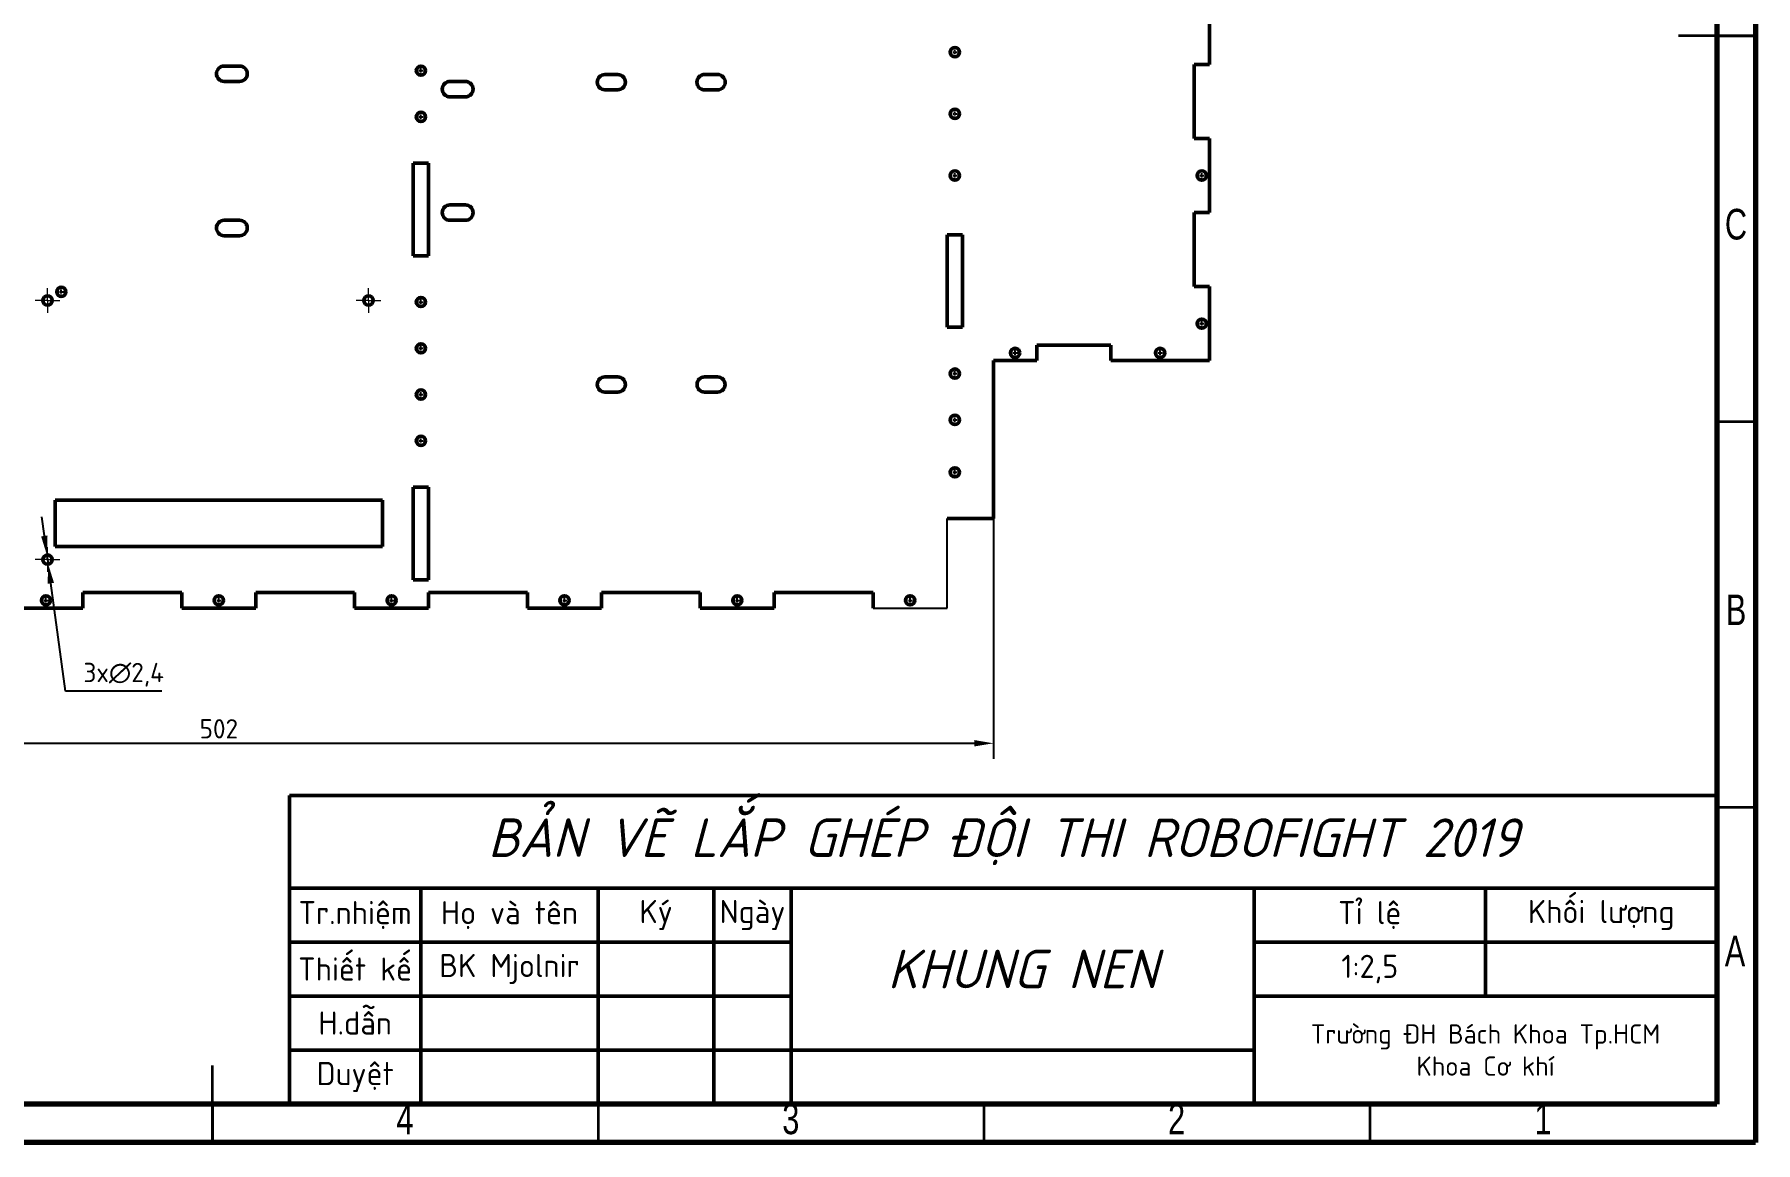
# Model space of a CAD drawing. Header units: millimetres. Extents: x -1615 to 4166, y 5 to 3174.
# Drawn here: x 191.9 to 415, y 5 to 148.7 of the extents above; entities that cross this region are included whole.
import ezdxf

# ---------------------------------------------------------------- set-up
doc = ezdxf.new("R2010")
doc.units = ezdxf.units.MM
doc.header["$LTSCALE"] = 0.25
doc.header["$PDSIZE"] = -1
doc.linetypes.add('ACAD_ISO08W100', pattern=[36, 24, -3, 6, -3])
doc.linetypes.add('CENTER2', pattern=[1.125, 0.75, -0.125, 0.125, -0.125])
doc.layers.get('0').update_dxf_attribs({"lineweight": 50})
for name, color, linetype, lineweight in [('duong tam', 2, 'ACAD_ISO08W100', 25), ('kich thuoc', 1, 'Continuous', 25), ('Net dam', 7, 'Continuous', 50), ('van ban', 7, 'Continuous', 25)]:
    doc.layers.add(name, color=color, linetype=linetype, lineweight=lineweight)
doc.styles.add('SLDTEXTSTYLE1', font='TXT', dxfattribs={"width": 0.75})
doc.styles.get("Standard").update_dxf_attribs({"font": ''})
doc.styles.add('tieng viet', font='')
doc.styles.get('Standard').set_extended_font_data('TCVN 7284')
doc.styles.get('tieng viet').set_extended_font_data('TCVN 7284')
doc.dimstyles.new('Ratio 2$3', dxfattribs={"dimtxt": 2.5, "dimasz": 2.5, "dimexe": 2, "dimexo": 0, "dimtad": 1, "dimtoh": 1, "dimdec": 1, "dimlfac": 2, "dimzin": 9, "dimtxsty": 'Standard', "dimcen": 2.5, "dimazin": 2, "dimtfac": 1, "dimtdec": 1, "dimtmove": 0, "dimatfit": 3, "dimfxl": 1, "dimtzin": 1, "dimarcsym": 0})
doc.dimstyles.new('Ratio 2.5', dxfattribs={"dimtxt": 2.5, "dimasz": 2.5, "dimexe": 2, "dimexo": 0, "dimtad": 1, "dimtoh": 1, "dimdec": 1, "dimlfac": 2.5, "dimzin": 9, "dimtxsty": 'Standard', "dimcen": 2.5, "dimazin": 0, "dimtfac": 1, "dimtdec": 1, "dimtmove": 0, "dimatfit": 3, "dimfxl": 1, "dimtzin": 1, "dimarcsym": 0})

# ---------------------------------------------------------------- blocks, each defined once
blk = doc.blocks.new('SW_CENTERMARKSYMBOL_5')
at = {"color": 0, "linetype": 'Continuous', "lineweight": 0}
for p, q in [((-1, 0), (-1.6, 0)), ((0, 0), (-1, 0)), ((0, 1), (0, 1.6)), ((0, 0), (0, 1)), ((0, 0), (0, -1)), ((0, 0), (1, 0)), ((1, 0), (1.6, 0)), ((0, -1), (0, -1.6))]:
    blk.add_line(p, q, dxfattribs=at)
blk = doc.blocks.new('SW_CENTERMARKSYMBOL_6')
at = {"color": 0, "linetype": 'Continuous', "lineweight": 0}
for p, q in [((-1, 0), (-1.6, 0)), ((0, 0), (-1, 0)), ((0, 1), (0, 1.6)), ((0, 0), (0, 1)), ((0, 0), (0, -1)), ((0, 0), (1, 0)), ((1, 0), (1.6, 0)), ((0, -1), (0, -1.6))]:
    blk.add_line(p, q, dxfattribs=at)
blk = doc.blocks.new('SW_CENTERMARKSYMBOL_7')
at = {"color": 0, "linetype": 'Continuous', "lineweight": 0}
for p, q in [((-1, 0), (-1.6, 0)), ((0, 0), (-1, 0)), ((0, 1), (0, 1.6)), ((0, 0), (0, 1)), ((0, 0), (0, -1)), ((0, 0), (1, 0)), ((1, 0), (1.6, 0)), ((0, -1), (0, -1.6))]:
    blk.add_line(p, q, dxfattribs=at)
blk = doc.blocks.new('*D109')
at = {"layer": 'Defpoints', "color": 0, "transparency": 16777216}
for p in [(115.43, 85.9), (316.23, 85.9), (316.23, 56.77)]:
    blk.add_point(p, dxfattribs=at)
at = {"layer": 'kich thuoc', "color": 0, "lineweight": -2, "transparency": 16777216}
for p, q in [((115.43, 85.9), (115.43, 54.77)), ((316.23, 85.9), (316.23, 54.77)), ((117.93, 56.77), (313.73, 56.77))]:
    blk.add_line(p, q, dxfattribs=at)
at = {"layer": 'kich thuoc', "color": 0, "transparency": 16777216}
for points in [[(117.93, 57.19), (117.93, 56.36), (115.43, 56.77)], [(313.73, 57.19), (313.73, 56.36), (316.23, 56.77)]]:
    blk.add_solid(points, dxfattribs=at)
at = {"layer": 'kich thuoc', "color": 0, "transparency": 16777216, "insert": (215.83, 58.65), "char_height": 2.5, "attachment_point": 5}
blk.add_mtext('502', dxfattribs=at)
blk = doc.blocks.new('*U233')
at = {"layer": 'duong tam', "color": 0, "linetype": 'CENTER2', "transparency": 16777216}
for p, q in [((-0.72, 0), (-0.12, 0)), ((0, 0.12), (0, 0.72)), ((0.12, 0), (0.72, 0)), ((0, -0.72), (0, -0.12))]:
    blk.add_line(p, q, dxfattribs=at)
at = {"layer": 'duong tam', "color": 0, "linetype": 'Continuous', "transparency": 16777216}
for p, q in [((-0.06, 0), (0.06, 0)), ((0, -0.06), (0, 0.06))]:
    blk.add_line(p, q, dxfattribs=at)
blk = doc.blocks.new('*U234')
at = {"layer": 'duong tam', "color": 0, "linetype": 'CENTER2', "transparency": 16777216}
for p, q in [((-0.72, 0), (-0.12, 0)), ((0, 0.12), (0, 0.72)), ((0.12, 0), (0.72, 0)), ((0, -0.72), (0, -0.12))]:
    blk.add_line(p, q, dxfattribs=at)
at = {"layer": 'duong tam', "color": 0, "linetype": 'Continuous', "transparency": 16777216}
for p, q in [((-0.06, 0), (0.06, 0)), ((0, -0.06), (0, 0.06))]:
    blk.add_line(p, q, dxfattribs=at)
blk = doc.blocks.new('*U235')
at = {"layer": 'duong tam', "color": 0, "linetype": 'CENTER2', "transparency": 16777216}
for p, q in [((-0.72, 0), (-0.12, 0)), ((0, 0.12), (0, 0.72)), ((0.12, 0), (0.72, 0)), ((0, -0.72), (0, -0.12))]:
    blk.add_line(p, q, dxfattribs=at)
at = {"layer": 'duong tam', "color": 0, "linetype": 'Continuous', "transparency": 16777216}
for p, q in [((-0.06, 0), (0.06, 0)), ((0, -0.06), (0, 0.06))]:
    blk.add_line(p, q, dxfattribs=at)
blk = doc.blocks.new('*U236')
at = {"layer": 'duong tam', "color": 0, "linetype": 'CENTER2', "transparency": 16777216}
for p, q in [((-0.72, 0), (-0.12, 0)), ((0, 0.12), (0, 0.72)), ((0.12, 0), (0.72, 0)), ((0, -0.72), (0, -0.12))]:
    blk.add_line(p, q, dxfattribs=at)
at = {"layer": 'duong tam', "color": 0, "linetype": 'Continuous', "transparency": 16777216}
for p, q in [((-0.06, 0), (0.06, 0)), ((0, -0.06), (0, 0.06))]:
    blk.add_line(p, q, dxfattribs=at)
blk = doc.blocks.new('*U237')
at = {"layer": 'duong tam', "color": 0, "linetype": 'CENTER2', "transparency": 16777216}
for p, q in [((-0.72, 0), (-0.12, 0)), ((0, 0.12), (0, 0.72)), ((0.12, 0), (0.72, 0)), ((0, -0.72), (0, -0.12))]:
    blk.add_line(p, q, dxfattribs=at)
at = {"layer": 'duong tam', "color": 0, "linetype": 'Continuous', "transparency": 16777216}
for p, q in [((-0.06, 0), (0.06, 0)), ((0, -0.06), (0, 0.06))]:
    blk.add_line(p, q, dxfattribs=at)
blk = doc.blocks.new('*U238')
at = {"layer": 'duong tam', "color": 0, "linetype": 'CENTER2', "transparency": 16777216}
for p, q in [((-0.72, 0), (-0.12, 0)), ((0, 0.12), (0, 0.72)), ((0.12, 0), (0.72, 0)), ((0, -0.72), (0, -0.12))]:
    blk.add_line(p, q, dxfattribs=at)
at = {"layer": 'duong tam', "color": 0, "linetype": 'Continuous', "transparency": 16777216}
for p, q in [((-0.06, 0), (0.06, 0)), ((0, -0.06), (0, 0.06))]:
    blk.add_line(p, q, dxfattribs=at)
blk = doc.blocks.new('*U239')
at = {"layer": 'duong tam', "color": 0, "linetype": 'CENTER2', "transparency": 16777216}
for p, q in [((-0.72, 0), (-0.12, 0)), ((0, 0.12), (0, 0.72)), ((0.12, 0), (0.72, 0)), ((0, -0.72), (0, -0.12))]:
    blk.add_line(p, q, dxfattribs=at)
at = {"layer": 'duong tam', "color": 0, "linetype": 'Continuous', "transparency": 16777216}
for p, q in [((-0.06, 0), (0.06, 0)), ((0, -0.06), (0, 0.06))]:
    blk.add_line(p, q, dxfattribs=at)
blk = doc.blocks.new('*U240')
at = {"layer": 'duong tam', "color": 0, "linetype": 'CENTER2', "transparency": 16777216}
for p, q in [((-0.72, 0), (-0.12, 0)), ((0, 0.12), (0, 0.72)), ((0.12, 0), (0.72, 0)), ((0, -0.72), (0, -0.12))]:
    blk.add_line(p, q, dxfattribs=at)
at = {"layer": 'duong tam', "color": 0, "linetype": 'Continuous', "transparency": 16777216}
for p, q in [((-0.06, 0), (0.06, 0)), ((0, -0.06), (0, 0.06))]:
    blk.add_line(p, q, dxfattribs=at)
blk = doc.blocks.new('*U241')
at = {"layer": 'duong tam', "color": 0, "linetype": 'CENTER2', "transparency": 16777216}
for p, q in [((-0.72, 0), (-0.12, 0)), ((0, 0.12), (0, 0.72)), ((0.12, 0), (0.72, 0)), ((0, -0.72), (0, -0.12))]:
    blk.add_line(p, q, dxfattribs=at)
at = {"layer": 'duong tam', "color": 0, "linetype": 'Continuous', "transparency": 16777216}
for p, q in [((-0.06, 0), (0.06, 0)), ((0, -0.06), (0, 0.06))]:
    blk.add_line(p, q, dxfattribs=at)
blk = doc.blocks.new('*U242')
at = {"layer": 'duong tam', "color": 0, "linetype": 'CENTER2', "transparency": 16777216}
for p, q in [((-0.72, 0), (-0.12, 0)), ((0, 0.12), (0, 0.72)), ((0.12, 0), (0.72, 0)), ((0, -0.72), (0, -0.12))]:
    blk.add_line(p, q, dxfattribs=at)
at = {"layer": 'duong tam', "color": 0, "linetype": 'Continuous', "transparency": 16777216}
for p, q in [((-0.06, 0), (0.06, 0)), ((0, -0.06), (0, 0.06))]:
    blk.add_line(p, q, dxfattribs=at)
blk = doc.blocks.new('*U245')
at = {"layer": 'duong tam', "color": 0, "linetype": 'CENTER2', "transparency": 16777216}
for p, q in [((-0.72, 0), (-0.12, 0)), ((0, 0.12), (0, 0.72)), ((0.12, 0), (0.72, 0)), ((0, -0.72), (0, -0.12))]:
    blk.add_line(p, q, dxfattribs=at)
at = {"layer": 'duong tam', "color": 0, "linetype": 'Continuous', "transparency": 16777216}
for p, q in [((-0.06, 0), (0.06, 0)), ((0, -0.06), (0, 0.06))]:
    blk.add_line(p, q, dxfattribs=at)
blk = doc.blocks.new('*U246')
at = {"layer": 'duong tam', "color": 0, "linetype": 'CENTER2', "transparency": 16777216}
for p, q in [((-0.72, 0), (-0.12, 0)), ((0, 0.12), (0, 0.72)), ((0.12, 0), (0.72, 0)), ((0, -0.72), (0, -0.12))]:
    blk.add_line(p, q, dxfattribs=at)
at = {"layer": 'duong tam', "color": 0, "linetype": 'Continuous', "transparency": 16777216}
for p, q in [((-0.06, 0), (0.06, 0)), ((0, -0.06), (0, 0.06))]:
    blk.add_line(p, q, dxfattribs=at)
blk = doc.blocks.new('*U247')
at = {"layer": 'duong tam', "color": 0, "linetype": 'CENTER2', "transparency": 16777216}
for p, q in [((-0.72, 0), (-0.12, 0)), ((0, 0.12), (0, 0.72)), ((0.12, 0), (0.72, 0)), ((0, -0.72), (0, -0.12))]:
    blk.add_line(p, q, dxfattribs=at)
at = {"layer": 'duong tam', "color": 0, "linetype": 'Continuous', "transparency": 16777216}
for p, q in [((-0.06, 0), (0.06, 0)), ((0, -0.06), (0, 0.06))]:
    blk.add_line(p, q, dxfattribs=at)
blk = doc.blocks.new('*U248')
at = {"layer": 'duong tam', "color": 0, "linetype": 'CENTER2', "transparency": 16777216}
for p, q in [((-0.72, 0), (-0.12, 0)), ((0, 0.12), (0, 0.72)), ((0.12, 0), (0.72, 0)), ((0, -0.72), (0, -0.12))]:
    blk.add_line(p, q, dxfattribs=at)
at = {"layer": 'duong tam', "color": 0, "linetype": 'Continuous', "transparency": 16777216}
for p, q in [((-0.06, 0), (0.06, 0)), ((0, -0.06), (0, 0.06))]:
    blk.add_line(p, q, dxfattribs=at)
blk = doc.blocks.new('*U249')
at = {"layer": 'duong tam', "color": 0, "linetype": 'CENTER2', "transparency": 16777216}
for p, q in [((-0.72, 0), (-0.12, 0)), ((0, 0.12), (0, 0.72)), ((0.12, 0), (0.72, 0)), ((0, -0.72), (0, -0.12))]:
    blk.add_line(p, q, dxfattribs=at)
at = {"layer": 'duong tam', "color": 0, "linetype": 'Continuous', "transparency": 16777216}
for p, q in [((-0.06, 0), (0.06, 0)), ((0, -0.06), (0, 0.06))]:
    blk.add_line(p, q, dxfattribs=at)
blk = doc.blocks.new('*U250')
at = {"layer": 'duong tam', "color": 0, "linetype": 'CENTER2', "transparency": 16777216}
for p, q in [((-0.72, 0), (-0.12, 0)), ((0, 0.12), (0, 0.72)), ((0.12, 0), (0.72, 0)), ((0, -0.72), (0, -0.12))]:
    blk.add_line(p, q, dxfattribs=at)
at = {"layer": 'duong tam', "color": 0, "linetype": 'Continuous', "transparency": 16777216}
for p, q in [((-0.06, 0), (0.06, 0)), ((0, -0.06), (0, 0.06))]:
    blk.add_line(p, q, dxfattribs=at)
blk = doc.blocks.new('*U251')
at = {"layer": 'duong tam', "color": 0, "linetype": 'CENTER2', "transparency": 16777216}
for p, q in [((-0.72, 0), (-0.12, 0)), ((0, 0.12), (0, 0.72)), ((0.12, 0), (0.72, 0)), ((0, -0.72), (0, -0.12))]:
    blk.add_line(p, q, dxfattribs=at)
at = {"layer": 'duong tam', "color": 0, "linetype": 'Continuous', "transparency": 16777216}
for p, q in [((-0.06, 0), (0.06, 0)), ((0, -0.06), (0, 0.06))]:
    blk.add_line(p, q, dxfattribs=at)
blk = doc.blocks.new('*U252')
at = {"layer": 'duong tam', "color": 0, "linetype": 'CENTER2', "transparency": 16777216}
for p, q in [((-0.72, 0), (-0.12, 0)), ((0, 0.12), (0, 0.72)), ((0.12, 0), (0.72, 0)), ((0, -0.72), (0, -0.12))]:
    blk.add_line(p, q, dxfattribs=at)
at = {"layer": 'duong tam', "color": 0, "linetype": 'Continuous', "transparency": 16777216}
for p, q in [((-0.06, 0), (0.06, 0)), ((0, -0.06), (0, 0.06))]:
    blk.add_line(p, q, dxfattribs=at)
blk = doc.blocks.new('*U253')
at = {"layer": 'duong tam', "color": 0, "linetype": 'CENTER2', "transparency": 16777216}
for p, q in [((-0.72, 0), (-0.12, 0)), ((0, 0.12), (0, 0.72)), ((0.12, 0), (0.72, 0)), ((0, -0.72), (0, -0.12))]:
    blk.add_line(p, q, dxfattribs=at)
at = {"layer": 'duong tam', "color": 0, "linetype": 'Continuous', "transparency": 16777216}
for p, q in [((-0.06, 0), (0.06, 0)), ((0, -0.06), (0, 0.06))]:
    blk.add_line(p, q, dxfattribs=at)
blk = doc.blocks.new('*U267')
at = {"layer": 'duong tam', "color": 0, "linetype": 'CENTER2', "transparency": 16777216}
for p, q in [((-0.72, 0), (-0.12, 0)), ((0, 0.12), (0, 0.72)), ((0.12, 0), (0.72, 0)), ((0, -0.72), (0, -0.12))]:
    blk.add_line(p, q, dxfattribs=at)
at = {"layer": 'duong tam', "color": 0, "linetype": 'Continuous', "transparency": 16777216}
for p, q in [((-0.06, 0), (0.06, 0)), ((0, -0.06), (0, 0.06))]:
    blk.add_line(p, q, dxfattribs=at)
blk = doc.blocks.new('*U293')
at = {"layer": 'duong tam', "color": 0, "linetype": 'CENTER2', "transparency": 16777216}
for p, q in [((-0.72, 0), (-0.12, 0)), ((0, 0.12), (0, 0.72)), ((0.12, 0), (0.72, 0)), ((0, -0.72), (0, -0.12))]:
    blk.add_line(p, q, dxfattribs=at)
at = {"layer": 'duong tam', "color": 0, "linetype": 'Continuous', "transparency": 16777216}
for p, q in [((-0.06, 0), (0.06, 0)), ((0, -0.06), (0, 0.06))]:
    blk.add_line(p, q, dxfattribs=at)
blk = doc.blocks.new('*U294')
at = {"layer": 'duong tam', "color": 0, "linetype": 'CENTER2', "transparency": 16777216}
for p, q in [((-0.72, 0), (-0.12, 0)), ((0, 0.12), (0, 0.72)), ((0.12, 0), (0.72, 0)), ((0, -0.72), (0, -0.12))]:
    blk.add_line(p, q, dxfattribs=at)
at = {"layer": 'duong tam', "color": 0, "linetype": 'Continuous', "transparency": 16777216}
for p, q in [((-0.06, 0), (0.06, 0)), ((0, -0.06), (0, 0.06))]:
    blk.add_line(p, q, dxfattribs=at)
blk = doc.blocks.new('*U295')
at = {"layer": 'duong tam', "color": 0, "linetype": 'CENTER2', "transparency": 16777216}
for p, q in [((-0.72, 0), (-0.12, 0)), ((0, 0.12), (0, 0.72)), ((0.12, 0), (0.72, 0)), ((0, -0.72), (0, -0.12))]:
    blk.add_line(p, q, dxfattribs=at)
at = {"layer": 'duong tam', "color": 0, "linetype": 'Continuous', "transparency": 16777216}
for p, q in [((-0.06, 0), (0.06, 0)), ((0, -0.06), (0, 0.06))]:
    blk.add_line(p, q, dxfattribs=at)
blk = doc.blocks.new('*D299')
at = {"layer": 'Defpoints', "color": 0, "transparency": 16777216}
for p in [(193.55, 81.18), (193.72, 79.99)]:
    blk.add_point(p, dxfattribs=at)
at = {"layer": 'kich thuoc', "color": 0, "lineweight": -2, "transparency": 16777216}
for p, q in [((193.22, 83.66), (192.88, 86.13)), ((193.55, 81.18), (193.72, 79.99)), ((195.96, 63.53), (194.05, 77.51)), ((208.43, 63.53), (195.96, 63.53))]:
    blk.add_line(p, q, dxfattribs=at)
at = {"layer": 'kich thuoc', "color": 0, "transparency": 16777216}
for points in [[(193.63, 83.71), (192.8, 83.6), (193.55, 81.18)], [(194.47, 77.57), (193.64, 77.46), (193.72, 79.99)]]:
    blk.add_solid(points, dxfattribs=at)
at = {"layer": 'kich thuoc', "color": 0, "transparency": 16777216, "insert": (203.5, 65.66), "char_height": 2.5, "attachment_point": 5}
blk.add_mtext('3x∅2,4', dxfattribs=at)

msp = doc.modelspace()

# ---------------------------------------------------------------- linework, layer by layer
at = {"color": 7, "linetype": 'Continuous', "lineweight": 70}
for p, q in [((415, 292), (415, 5)), ((410, 287), (410, 10)), ((410, 10), (20, 10)), ((415, 5), (15, 5))]:
    msp.add_line(p, q, dxfattribs=at)
at = {"color": 7, "linetype": 'Continuous', "lineweight": 35}
for p, q in [((415.001, 148.5), (404.999, 148.5)), ((410, 148.5), (415, 148.5)), ((410, 98.5), (415, 98.5)), ((410, 48.5), (415, 48.5)), ((215, 4.999), (215, 15.001)), ((215, 10), (215, 5)), ((265, 10), (265, 5)), ((315, 10), (315, 5)), ((365, 10), (365, 5))]:
    msp.add_line(p, q, dxfattribs=at)
at = {"color": 7, "linetype": 'Continuous', "lineweight": 25}
for p, q in [((310.227, 74.302), (310.227, 85.902)), ((300.627, 74.302), (310.227, 74.302))]:
    msp.add_line(p, q, dxfattribs=at)
at = {"layer": 'Net dam'}
for p, q in [((344.227, 154.382), (344.227, 144.782)), ((218.52, 144.582), (216.52, 144.582)), ((267.54, 143.465), (265.86, 143.465)), ((280.467, 143.483), (278.787, 143.483)), ((344.227, 144.782), (342.227, 144.782)), ((342.227, 135.182), (342.227, 144.782)), ((216.52, 142.582), (218.52, 142.582)), ((247.787, 142.582), (245.787, 142.582)), ((245.787, 140.582), (247.787, 140.582)), ((265.86, 141.501), (267.54, 141.501)), ((278.787, 141.483), (280.467, 141.483)), ((342.227, 135.182), (344.227, 135.182)), ((344.227, 135.182), (344.227, 125.582)), ((241.027, 131.982), (243.027, 131.982)), ((241.027, 119.982), (241.027, 131.982)), ((243.027, 131.982), (243.027, 119.982)), ((247.787, 126.582), (245.787, 126.582)), ((344.227, 125.582), (342.227, 125.582)), ((342.227, 115.982), (342.227, 125.582)), ((218.52, 124.582), (216.52, 124.582)), ((245.787, 124.582), (247.787, 124.582)), ((310.227, 122.702), (312.227, 122.702)), ((310.227, 110.702), (310.227, 122.702)), ((312.227, 122.702), (312.227, 110.702)), ((216.52, 122.582), (218.52, 122.582)), ((243.027, 119.982), (241.027, 119.982)), ((342.227, 115.982), (344.227, 115.982)), ((344.227, 115.982), (344.227, 106.382)), ((312.227, 110.702), (310.227, 110.702)), ((321.827, 108.382), (331.427, 108.382)), ((321.827, 106.382), (321.827, 108.382)), ((331.427, 108.382), (331.427, 106.382)), ((316.227, 106.382), (321.827, 106.382)), ((316.227, 85.902), (316.227, 106.382)), ((331.427, 106.382), (344.227, 106.382)), ((267.54, 104.265), (265.86, 104.265)), ((280.467, 104.265), (278.787, 104.265)), ((265.86, 102.301), (267.54, 102.301)), ((278.787, 102.301), (280.467, 102.301)), ((241.027, 89.982), (243.027, 89.982)), ((241.027, 77.982), (241.027, 89.982)), ((243.027, 89.982), (243.027, 77.982)), ((194.627, 88.302), (237.027, 88.302)), ((194.627, 82.302), (194.627, 88.302)), ((237.027, 88.302), (237.027, 82.302)), ((316.227, 85.902), (310.227, 85.902)), ((237.027, 82.302), (194.627, 82.302)), ((198.227, 76.302), (211.027, 76.302)), ((198.227, 74.302), (198.227, 76.302)), ((211.027, 76.302), (211.027, 74.302)), ((220.627, 76.302), (233.427, 76.302)), ((220.627, 74.302), (220.627, 76.302)), ((233.427, 76.302), (233.427, 74.302)), ((243.027, 77.982), (241.027, 77.982)), ((243.027, 76.302), (255.827, 76.302)), ((243.027, 74.302), (243.027, 76.302)), ((255.827, 76.302), (255.827, 74.302)), ((265.427, 76.302), (278.227, 76.302)), ((265.427, 74.302), (265.427, 76.302)), ((278.227, 76.302), (278.227, 74.302)), ((287.827, 76.302), (300.627, 76.302)), ((287.827, 74.302), (287.827, 76.302)), ((300.627, 76.302), (300.627, 74.302)), ((188.627, 74.302), (198.227, 74.302)), ((211.027, 74.302), (220.627, 74.302)), ((233.427, 74.302), (243.027, 74.302)), ((255.827, 74.302), (265.427, 74.302)), ((278.227, 74.302), (287.827, 74.302)), ((225, 10), (225, 50)), ((225, 50), (410, 50)), ((410, 50), (410, 10)), ((225, 38), (410, 38)), ((242, 10), (242, 38)), ((265, 10), (265, 38)), ((280, 10), (280, 38)), ((290, 10), (290, 38)), ((350, 10), (350, 38)), ((380, 24), (380, 38)), ((225, 31), (290, 31)), ((350, 31), (410, 31)), ((225, 24), (290, 24)), ((350, 24), (410, 24)), ((225, 17), (350, 17)), ((410, 10), (225, 10))]:
    msp.add_line(p, q, dxfattribs=at)
for centre in [(311.227, 146.382), (242.027, 143.982), (242.027, 137.982), (311.227, 138.382), (311.227, 130.382), (343.227, 130.382), (193.635, 114.186), (195.417, 115.302), (235.235, 114.186), (242.027, 113.982), (343.227, 111.182), (242.027, 107.982), (319.027, 107.382), (337.827, 107.382), (311.227, 104.702), (242.027, 101.982), (311.227, 98.702), (242.027, 95.982), (311.227, 91.902), (193.635, 80.586), (193.427, 75.302), (215.827, 75.302), (238.227, 75.302), (260.627, 75.302), (283.027, 75.302), (305.427, 75.302)]:
    msp.add_circle(centre, 0.6, dxfattribs=at)
for centre, radius, start, end in [((216.52, 143.582), 1, 90, 270), ((218.52, 143.582), 1, 270, 90), ((265.86, 142.483), 0.982, 90, 270), ((267.54, 142.483), 0.982, 270, 90), ((278.787, 142.483), 1, 90, 270), ((280.467, 142.483), 1, 270, 90), ((245.787, 141.582), 1, 90, 270), ((247.787, 141.582), 1, 270, 90), ((245.787, 125.582), 1, 90, 270), ((247.787, 125.582), 1, 270, 90), ((216.52, 123.582), 1, 90, 270), ((218.52, 123.582), 1, 270, 90), ((265.86, 103.283), 0.982, 90, 270), ((267.54, 103.283), 0.982, 270, 90), ((278.787, 103.283), 0.982, 90, 270), ((280.467, 103.283), 0.982, 270, 90)]:
    msp.add_arc(centre, radius, start, end, dxfattribs=at)

# ---------------------------------------------------------------- block references
at = {"layer": 'duong tam', "linetype": 'CENTER2'}
for name, p in [('*U293', (311.227, 146.382)), ('*U242', (242.027, 143.982)), ('*U241', (242.027, 137.982)), ('*U294', (311.227, 138.382)), ('*U295', (311.227, 130.382)), ('*U267', (343.227, 130.382)), ('*U233', (195.417, 115.302)), ('*U240', (242.027, 113.982)), ('*U253', (343.227, 111.182)), ('*U239', (242.027, 107.982)), ('*U251', (319.027, 107.382)), ('*U252', (337.827, 107.382)), ('*U250', (311.227, 104.702)), ('*U238', (242.027, 101.982)), ('*U249', (311.227, 98.702)), ('*U237', (242.027, 95.982)), ('*U248', (311.227, 91.902)), ('*U234', (193.427, 75.302)), ('*U235', (215.827, 75.302)), ('*U236', (238.227, 75.302)), ('*U245', (260.627, 75.302)), ('*U246', (283.027, 75.302)), ('*U247', (305.427, 75.302))]:
    msp.add_blockref(name, p, dxfattribs=at)
at = {"layer": 'Net dam'}
for name, p in [('SW_CENTERMARKSYMBOL_5', (193.635, 114.186)), ('SW_CENTERMARKSYMBOL_6', (235.235, 114.186)), ('SW_CENTERMARKSYMBOL_7', (193.635, 80.586))]:
    msp.add_blockref(name, p, dxfattribs=at)

# ---------------------------------------------------------------- texts
at = {"color": 7, "linetype": 'Continuous', "lineweight": 0, "char_height": 3.969, "attachment_point": 2, "style": 'SLDTEXTSTYLE1'}
for s, insert in [('C', (412.459, 126.06)), ('B', (412.471, 76.06)), ('A', (412.34, 31.81)), ('4', (239.96, 10.06)), ('3', (289.96, 10.06)), ('2', (339.96, 10.06)), ('1', (387.46, 10.06))]:
    msp.add_mtext(s, dxfattribs=dict(at, insert=insert))
at = {"layer": 'van ban', "attachment_point": 5, "style": 'tieng viet'}
for s, width, insert, char_height in [('{\\fTCVN 7284|b0|i1|c0|p34;BẢN VẼ LẮP GHÉP ĐỘI THI ROBOFIGHT 2019}', 185, (317.5, 44), 5), ('Tr.nhiệm', 17, (233.5, 34.5), 3), ('Họ và tên', 23, (253.5, 34.5), 3), ('Ký', 15, (272.5, 34.5), 3), ('Ngày', 10, (285, 34.5), 3), ('Tỉ lệ', 30, (365, 34.5), 3), ('Khối lượng', 30, (395, 34.5), 3), ('Thiết kế', 17, (233.5, 27.5), 3), ('BK Mjolnir', 23, (253.5, 27.5), 3), ('{\\fTCVN 7284|b0|i1|c0|p34;KHUNG NEN}', 60, (320, 27.5), 5), ('1:2,5', 30, (365, 27.5), 3), ('H.dẫn', 17, (233.5, 20.5), 3), ('\\pxsm1;Trường ĐH Bách Khoa Tp.HCM\\PKhoa Cơ khí', 60, (380, 17), 2.5), ('Duyệt', 17, (233.5, 13.5), 3)]:
    msp.add_mtext_dynamic_manual_height_columns(s, width=width, gutter_width=12.5, heights=[0], dxfattribs=dict(at, insert=insert, char_height=char_height))

# ---------------------------------------------------------------- dimensions: what is measured, and where the dimension line sits
at = {"layer": 'kich thuoc'}
dim = msp.add_linear_dim(base=(316.227, 56.773), p1=(115.427, 85.902), p2=(316.227, 85.902), dimstyle='Ratio 2.5', dxfattribs=at)
dim.commit()
dim.dimension.update_dxf_attribs({"geometry": '*D109', "text_midpoint": (215.827, 56.773), "dimtype": 160})
dim = msp.add_diameter_dim_2p(p1=(193.554, 81.181), p2=(193.716, 79.992), text='3x<>', dimstyle='Ratio 2$3', dxfattribs=at)
dim.commit()
dim.dimension.update_dxf_attribs({"geometry": '*D299', "text_midpoint": (203.497, 63.535), "dimtype": 163})

doc.saveas('drawing.dxf')
